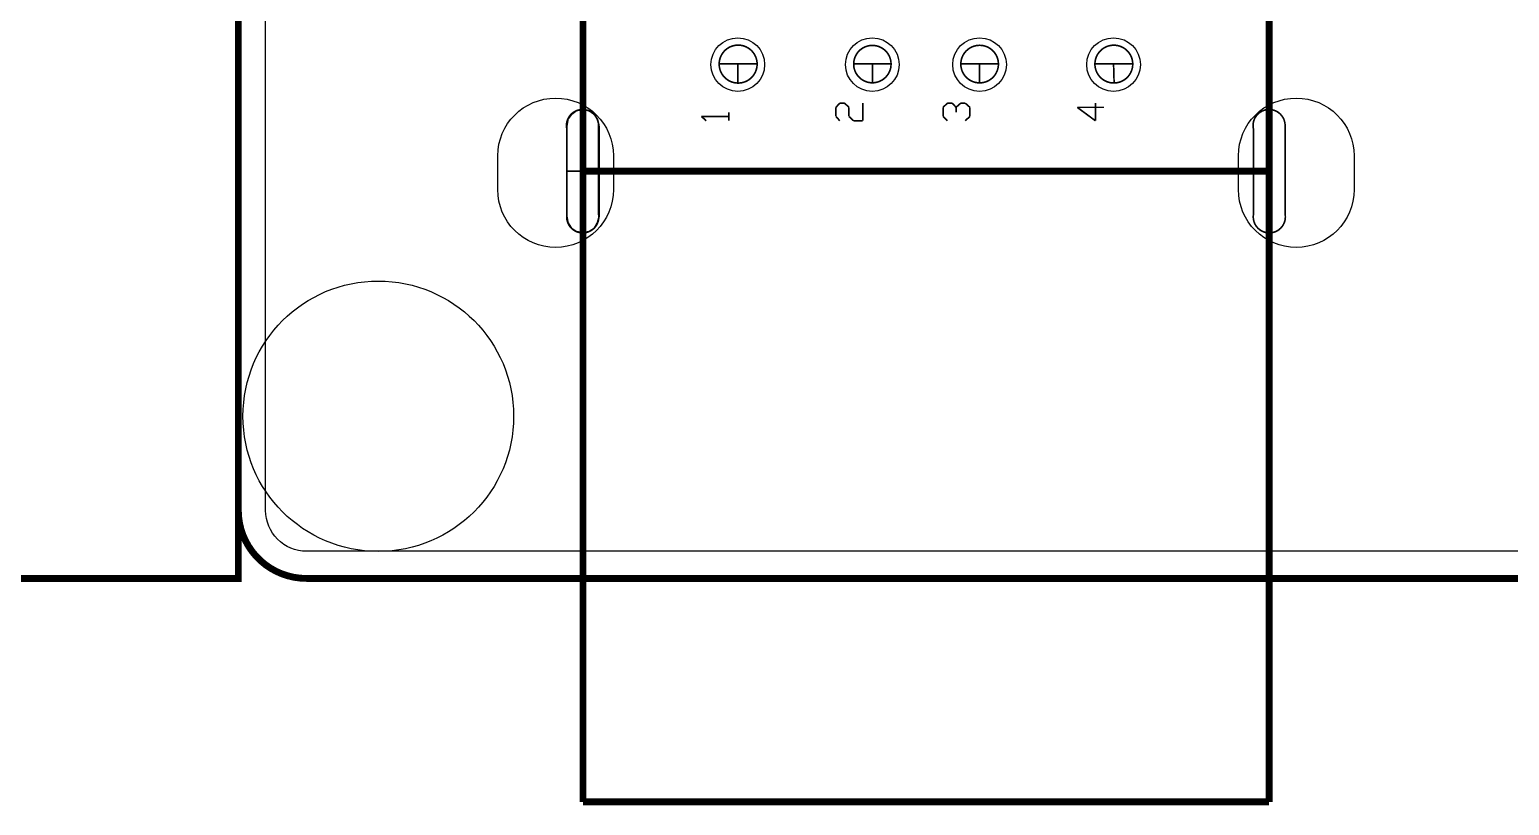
# Model space of a CAD drawing. Extents: x -74 to 86, y -71 to 30.
# Drawn here: x -36.94 to -9.34, y -71.31 to -56.82 of the extents above; entities that cross this region are included whole.
import ezdxf

# ---------------------------------------------------------------- set-up
doc = ezdxf.new("R2010")
doc.units = 0
for name, color, linetype in [('BG_OUTLINE', 3, 'CONTINUOUS'), ('PG_SILKSCREEN_TOP', 6, 'CONTINUOUS'), ('PIN_SOLDERMASK_TOP', 7, 'CONTINUOUS'), ('RKI_ALL', 9, 'CONTINUOUS')]:
    doc.layers.add(name, color=color, linetype=linetype)

msp = doc.modelspace()

# ---------------------------------------------------------------- linework, layer by layer
at = {"layer": 'BG_OUTLINE'}
for points in [[(22.651974, -65.801494, -0.414214), (21.381974, -67.071494), (-31.780226, -67.071494, -0.414214), (-33.050226, -65.801494), (-33.050226, 22.658578, -0.414214), (-31.780226, 23.928578), (21.381974, 23.928578, -0.414214), (22.651974, 22.658578)], [(21.381974, 23.928578), (-31.780226, 23.928578, 0.414214), (-33.050226, 22.658578), (-33.050226, -65.801494, 0.414214), (-31.780226, -67.071494), (21.381974, -67.071494, 0.414214), (22.651974, -65.801494), (22.651974, 22.658578, 0.414214)]]:
    msp.add_lwpolyline(points, format="xyb", close=True, dxfattribs=at)
at = {"layer": 'BG_OUTLINE', "const_width": 0.127}
for points in [[(22.651974, 22.658578), (22.651974, -65.801494, -0.414214), (21.381974, -67.071494), (-31.780226, -67.071494)], [(-31.780226, -67.071494, -0.414214), (-33.050226, -65.801494), (-33.050226, 10.360406)], [(-33.050226, -65.801494), (-33.050226, -67.071494), (-39.626794, -67.071494, -0.414214), (-40.896794, -65.801494)]]:
    msp.add_lwpolyline(points, format="xyb", dxfattribs=at)
at = {"layer": 'PG_SILKSCREEN_TOP'}
for points, const_width in [([(-26.620216, -52.626514), (-26.620216, -63.236094)], 0.12954), ([(-13.821156, -52.626514), (-13.821156, -62.146434)], 0.12954), ([(-23.371556, -57.465214), (-24.080216, -57.465214)], 0.03048), ([(-23.729696, -57.465214), (-23.729696, -57.815734)], 0.03048), ([(-23.671276, -57.465214), (-23.610316, -57.465214)], 0.03048), ([(-23.579836, -57.465214), (-23.521416, -57.465214)], 0.03048), ([(-23.490936, -57.465214), (-23.440136, -57.465214)], 0.03048), ([(-21.570696, -57.465214), (-21.509736, -57.465214)], 0.03048), ([(-20.869656, -57.465214), (-21.570696, -57.465214)], 0.03048), ([(-21.481796, -57.465214), (-21.420836, -57.465214)], 0.03048), ([(-21.390356, -57.465214), (-21.331936, -57.465214)], 0.03048), ([(-21.301456, -57.465214), (-21.240496, -57.465214)], 0.03048), ([(-21.220176, -57.465214), (-21.220176, -57.815734)], 0.03048), ([(-21.210016, -57.465214), (-21.151596, -57.465214)], 0.03048), ([(-21.090636, -57.465214), (-21.029676, -57.465214)], 0.03048), ([(-21.001736, -57.465214), (-20.940776, -57.465214)], 0.03048), ([(-18.870676, -57.465214), (-19.571716, -57.465214)], 0.03048), ([(-19.470116, -57.465214), (-19.411696, -57.465214)], 0.03048), ([(-19.381216, -57.465214), (-19.320256, -57.465214)], 0.03048), ([(-19.289776, -57.465214), (-19.231356, -57.465214)], 0.03048), ([(-19.221196, -57.465214), (-19.221196, -57.815734)], 0.03048), ([(-19.200876, -57.465214), (-19.139916, -57.465214)], 0.03048), ([(-19.111976, -57.465214), (-19.051016, -57.465214)], 0.03048), ([(-19.020536, -57.465214), (-18.931636, -57.465214)], 0.03048), ([(-16.371316, -57.465214), (-17.069816, -57.465214)], 0.03048), ([(-17.011396, -57.465214), (-16.950436, -57.465214)], 0.03048), ([(-16.919956, -57.465214), (-16.861536, -57.465214)], 0.03048), ([(-16.790416, -57.465214), (-16.739616, -57.465214)], 0.03048), ([(-16.721836, -57.465214), (-16.711676, -57.815734)], 0.03048), ([(-21.900896, -58.275474), (-21.829776, -58.196734)], 0.03048), ([(-21.829776, -58.196734), (-21.740876, -58.196734)], 0.03048), ([(-21.740876, -58.196734), (-21.659596, -58.275474)], 0.03048), ([(-21.400516, -58.526934), (-21.400516, -58.196734)], 0.03048), ([(-19.901916, -58.275474), (-19.820636, -58.196734)], 0.03048), ([(-19.820636, -58.196734), (-19.731736, -58.196734)], 0.03048), ([(-19.731736, -58.196734), (-19.660616, -58.275474)], 0.03048), ([(-19.660616, -58.275474), (-19.571716, -58.196734)], 0.03048), ([(-19.571716, -58.196734), (-19.490436, -58.196734)], 0.03048), ([(-19.490436, -58.196734), (-19.401536, -58.275474)], 0.03048), ([(-17.059656, -58.196734), (-17.059656, -58.526934)], 0.03048), ([(-26.899616, -58.496454), (-26.919936, -58.615834)], 0.03048), ([(-26.831036, -58.405014), (-26.899616, -58.496454)], 0.03048), ([(-26.739596, -58.336434), (-26.831036, -58.405014)], 0.03048), ([(-26.620216, -58.316114), (-26.739596, -58.336434)], 0.03048), ([(-26.510996, -58.336434), (-26.620216, -58.316114)], 0.03048), ([(-26.620216, -58.336434), (-26.620216, -58.394854)], 0.03048), ([(-26.620216, -58.425334), (-26.620216, -58.516774)], 0.03048), ([(-26.411936, -58.405014), (-26.510996, -58.336434)], 0.03048), ([(-26.350976, -58.496454), (-26.411936, -58.405014)], 0.03048), ([(-26.320496, -58.615834), (-26.350976, -58.496454)], 0.03048), ([(-24.321516, -58.526934), (-24.410416, -58.445654)], 0.03048), ([(-24.410416, -58.445654), (-23.899876, -58.445654)], 0.03048), ([(-23.899876, -58.526934), (-23.899876, -58.366914)], 0.03048), ([(-21.900896, -58.445654), (-21.900896, -58.275474)], 0.03048), ([(-21.829776, -58.526934), (-21.900896, -58.445654)], 0.03048), ([(-21.659596, -58.275474), (-21.659596, -58.445654)], 0.03048), ([(-21.659596, -58.445654), (-21.570696, -58.526934)], 0.03048), ([(-21.570696, -58.526934), (-21.400516, -58.526934)], 0.03048), ([(-19.901916, -58.445654), (-19.901916, -58.275474)], 0.03048), ([(-19.820636, -58.526934), (-19.901916, -58.445654)], 0.03048), ([(-19.660616, -58.275474), (-19.660616, -58.366914)], 0.03048), ([(-19.401536, -58.445654), (-19.490436, -58.526934)], 0.03048), ([(-19.401536, -58.275474), (-19.401536, -58.445654)], 0.03048), ([(-17.059656, -58.526934), (-17.400016, -58.275474)], 0.03048), ([(-17.400016, -58.275474), (-16.899636, -58.275474)], 0.03048), ([(-13.821156, -58.336434), (-13.821156, -58.394854)], 0.03048), ([(-13.821156, -58.425334), (-13.821156, -58.516774)], 0.03048), ([(-26.919936, -60.315094), (-26.919936, -58.615834)], 0.03048), ([(-26.919936, -58.686954), (-26.919936, -60.266834)], 0.03048), ([(-26.620216, -58.554874), (-26.620216, -58.605674)], 0.03048), ([(-26.620216, -58.646314), (-26.620216, -58.697114)], 0.03048), ([(-26.620216, -58.735214), (-26.620216, -58.786014)], 0.03048), ([(-26.620216, -58.816494), (-26.620216, -58.874914)], 0.03048), ([(-26.320496, -58.615834), (-26.320496, -60.315094)], 0.03048), ([(-14.110716, -58.686954), (-14.110716, -60.266834)], 0.03048), ([(-13.821156, -58.554874), (-13.821156, -58.605674)], 0.03048), ([(-13.821156, -58.646314), (-13.821156, -58.697114)], 0.03048), ([(-13.821156, -58.735214), (-13.821156, -58.786014)], 0.03048), ([(-13.821156, -58.816494), (-13.821156, -58.874914)], 0.03048), ([(-26.620216, -58.915554), (-26.620216, -58.966354)], 0.03048), ([(-26.620216, -59.034934), (-26.620216, -59.085734)], 0.03048), ([(-13.821156, -58.915554), (-13.821156, -58.966354)], 0.03048), ([(-13.821156, -59.034934), (-13.821156, -59.085734)], 0.03048), ([(-26.620216, -59.126374), (-26.620216, -59.177174)], 0.03048), ([(-26.620216, -59.215274), (-26.620216, -59.266074)], 0.03048), ([(-26.620216, -59.306714), (-26.620216, -59.354974)], 0.03048), ([(-13.821156, -59.126374), (-13.821156, -59.177174)], 0.03048), ([(-13.821156, -59.215274), (-13.821156, -59.266074)], 0.03048), ([(-13.821156, -59.306714), (-13.821156, -59.354974)], 0.03048), ([(-26.620216, -59.466734), (-26.919936, -59.466734)], 0.03048), ([(-26.820876, -59.466734), (-26.881836, -59.466734)], 0.03048), ([(-26.731976, -59.466734), (-26.790396, -59.466734)], 0.03048), ([(-26.640536, -59.466734), (-26.701496, -59.466734)], 0.03048), ([(-26.620216, -71.244714), (-26.620216, -59.466734)], 0.12954), ([(-26.620216, -59.466734), (-13.821156, -59.466734)], 0.12954), ([(-26.620216, -71.244714), (-26.620216, -59.466734)], 0.09906), ([(-26.620216, -59.395614), (-26.620216, -59.446414)], 0.03048), ([(-26.620216, -59.466734), (-13.821156, -59.466734)], 0.03048), ([(-26.620216, -63.236094), (-26.620216, -59.466734)], 0.03048), ([(-26.620216, -59.476894), (-26.620216, -59.535314)], 0.03048), ([(-26.620216, -59.606434), (-26.620216, -59.657234)], 0.03048), ([(-26.521156, -59.466734), (-26.579576, -59.466734)], 0.03048), ([(-26.429716, -59.466734), (-26.490676, -59.466734)], 0.03048), ([(-26.340816, -59.466734), (-26.401776, -59.466734)], 0.03048), ([(-26.251916, -59.466734), (-26.310336, -59.466734)], 0.03048), ([(-26.160476, -59.466734), (-26.221436, -59.466734)], 0.03048), ([(-26.041096, -59.466734), (-26.129996, -59.466734)], 0.03048), ([(-25.949656, -59.466734), (-26.010616, -59.466734)], 0.03048), ([(-14.400276, -59.466734), (-14.461236, -59.466734)], 0.03048), ([(-14.311376, -59.466734), (-14.369796, -59.466734)], 0.03048), ([(-14.219936, -59.466734), (-14.280896, -59.466734)], 0.03048), ([(-14.131036, -59.466734), (-14.191996, -59.466734)], 0.03048), ([(-13.821156, -59.466734), (-14.151356, -59.466734)], 0.03048), ([(-14.049756, -59.466734), (-14.100556, -59.466734)], 0.03048), ([(-13.920216, -59.466734), (-14.011656, -59.466734)], 0.03048), ([(-13.831316, -59.466734), (-13.889736, -59.466734)], 0.03048), ([(-13.821156, -59.466734), (-13.821156, -71.244714)], 0.12954), ([(-13.821156, -59.466734), (-13.821156, -71.244714)], 0.12954), ([(-13.821156, -59.395614), (-13.821156, -59.446414)], 0.03048), ([(-13.821156, -59.476894), (-13.821156, -59.535314)], 0.03048), ([(-13.821156, -59.606434), (-13.821156, -59.657234)], 0.03048), ([(-26.620216, -59.695334), (-26.620216, -59.746134)], 0.03048), ([(-26.620216, -59.786774), (-26.620216, -59.835034)], 0.03048), ([(-26.620216, -59.875674), (-26.620216, -59.926474)], 0.03048), ([(-13.821156, -59.695334), (-13.821156, -59.746134)], 0.03048), ([(-13.821156, -59.786774), (-13.821156, -59.835034)], 0.03048), ([(-13.821156, -59.875674), (-13.821156, -59.926474)], 0.03048), ([(-26.620216, -59.956954), (-26.620216, -60.015374)], 0.03048), ([(-26.620216, -60.086494), (-26.620216, -60.134754)], 0.03048), ([(-26.620216, -60.175394), (-26.620216, -60.226194)], 0.03048), ([(-13.821156, -59.956954), (-13.821156, -60.015374)], 0.03048), ([(-13.821156, -60.086494), (-13.821156, -60.134754)], 0.03048), ([(-13.821156, -60.175394), (-13.821156, -60.226194)], 0.03048), ([(-26.919936, -60.315094), (-26.899616, -60.426854)], 0.03048), ([(-26.899616, -60.426854), (-26.831036, -60.536074)], 0.03048), ([(-26.620216, -60.266834), (-26.620216, -60.315094)], 0.03048), ([(-26.620216, -60.355734), (-26.620216, -60.406534)], 0.03048), ([(-26.620216, -60.447174), (-26.620216, -60.495434)], 0.03048), ([(-26.411936, -60.536074), (-26.350976, -60.426854)], 0.03048), ([(-26.350976, -60.426854), (-26.320496, -60.315094)], 0.03048), ([(-13.821156, -60.266834), (-13.821156, -60.315094)], 0.03048), ([(-13.821156, -60.355734), (-13.821156, -60.406534)], 0.03048), ([(-13.821156, -60.447174), (-13.821156, -60.495434)], 0.03048), ([(-26.831036, -60.536074), (-26.739596, -60.597034)], 0.03048), ([(-26.739596, -60.597034), (-26.620216, -60.614814)], 0.03048), ([(-26.620216, -60.536074), (-26.620216, -60.586874)], 0.03048), ([(-26.620216, -60.614814), (-26.510996, -60.597034)], 0.03048), ([(-26.510996, -60.597034), (-26.411936, -60.536074)], 0.03048), ([(-13.821156, -60.536074), (-13.821156, -60.586874)], 0.03048), ([(-13.821156, -71.244714), (-26.620216, -71.244714)], 0.12954), ([(-13.821156, -71.244714), (-26.620216, -71.244714)], 0.12954)]:
    msp.add_lwpolyline(points, dxfattribs=dict(at, const_width=const_width))
at = {"layer": 'PG_SILKSCREEN_TOP', "const_width": 0.03048}
for points in [[(-23.37181, -57.468262, 1), (-24.080142, -57.468418, 1)], [(-20.872958, -57.468262, 1), (-21.570622, -57.468418, 1)], [(-18.869914, -57.468262, 1), (-19.571642, -57.468418, 1)], [(-16.36395, -57.468262, 1), (-17.069742, -57.468418, 1)]]:
    msp.add_lwpolyline(points, format="xyb", close=True, dxfattribs=at)
for points in [[(-26.330656, -60.266834), (-26.330656, -58.615834, 1.129225), (-26.919936, -58.686954)], [(-13.521436, -60.266834), (-13.521436, -58.615834, 1.130313), (-14.110716, -58.686954)], [(-26.919936, -60.266834, 1.199001), (-26.330656, -60.266834)], [(-14.110716, -60.266834, 1.198221), (-13.521436, -60.266834)]]:
    msp.add_lwpolyline(points, format="xyb", dxfattribs=at)
at = {"layer": 'PIN_SOLDERMASK_TOP'}
for points in [[(-28.210256, -59.812174), (-28.210256, -59.182254, -1), (-26.051256, -59.182254), (-26.051256, -59.812174, -1)], [(-14.392656, -59.812174), (-14.392656, -59.182254, -1), (-12.233656, -59.182254), (-12.233656, -59.812174, -1)]]:
    msp.add_lwpolyline(points, format="xyb", close=True, dxfattribs=at)
for centre, radius in [((-23.732236, -57.477914), 0.50038), ((-21.222716, -57.477914), 0.50038), ((-19.221196, -57.477914), 0.50038), ((-16.721836, -57.477914), 0.50038), ((-30.439106, -64.043306), 2.52476)]:
    msp.add_circle(centre, radius, dxfattribs=at)
at = {"layer": 'RKI_ALL'}
msp.add_lwpolyline([(-31.780226, -66.563494, -0.414214), (-32.542226, -65.801494), (-32.542226, 22.658578, -0.414214), (-31.780226, 23.420578), (21.381974, 23.420578, -0.414214), (22.143974, 22.658578), (22.143974, -65.801494, -0.414214), (21.381974, -66.563494)], format="xyb", close=True, dxfattribs=at)

doc.saveas('drawing.dxf')
